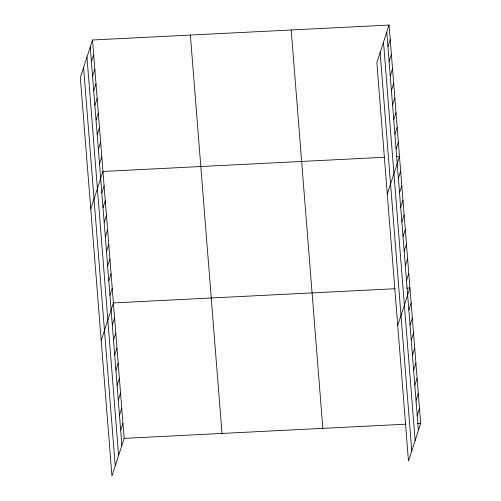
<?xml version="1.0" encoding="UTF-8"?>
<svg xmlns="http://www.w3.org/2000/svg" width="501" height="501" viewBox="0 0 501 501"><rect width="100%" height="100%" fill="white"/><g stroke="black" fill="none" stroke-linecap="round" stroke-linejoin="round"><path stroke-width="0.75" d="M92.516 39.992L80.31 77.574L111.942 475.95L124.154 438.369L92.516 39.992L389.058 25.05L420.69 423.426L408.484 461.008L376.846 62.631L389.058 25.05M91.401 61.617L93.681 54.603M92.56 76.227L94.839 69.207M93.718 90.831L95.998 83.817M94.877 105.442L97.156 98.421M96.042 120.046L98.321 113.032M97.2 134.65L99.48 127.636M98.359 149.26L100.638 142.24M99.517 163.865L101.797 156.851M90.75 209.036L102.962 171.455L384.743 157.258M101.841 193.079L104.12 186.065M102.999 207.69L105.279 200.669M104.158 222.294L106.437 215.28M105.316 236.904L107.596 229.884M106.481 251.508L108.761 244.494M107.64 266.119L109.919 259.098M108.798 280.723L111.078 273.709M109.957 295.333L112.237 288.313M101.189 340.505L113.401 302.923L395.183 288.72M112.312 324.986L114.591 317.972M113.508 340.035L115.787 333.021M114.704 355.09L116.984 348.07M115.9 370.139L118.18 363.119M117.096 385.188L119.376 378.167M118.286 400.236L120.572 393.222M119.482 415.285L121.762 408.271M120.678 430.334L122.958 423.32M387.937 46.674L390.216 39.654M389.095 61.279L391.375 54.265M390.254 75.889L392.533 68.869M391.419 90.493L393.698 83.479M392.577 105.104L394.857 98.083M393.736 119.708L396.015 112.694M394.894 134.318L397.174 127.298M396.059 148.922L398.339 141.908M387.286 194.094L399.497 156.512L396.391 156.669M398.376 178.137L400.656 171.123M399.535 192.747L401.815 185.727M400.694 207.351L402.973 200.337M401.858 221.962L404.138 214.942M403.017 236.566L405.296 229.552M404.175 251.176L406.455 244.156M405.334 265.78L407.614 258.767M406.499 280.385L408.778 273.371M397.725 325.556L409.937 287.975L406.831 288.131M408.854 310.044L411.133 303.03M410.043 325.093L412.329 318.079M411.24 340.141L413.519 333.127M412.436 355.196L414.715 348.176M413.632 370.245L415.911 363.225M414.828 385.294L417.108 378.274M416.024 400.343L418.304 393.323M417.214 415.392L419.5 408.378M124.154 438.369L405.935 424.172M417.583 423.583L420.69 423.426M386.778 32.064L418.41 430.44M383.497 42.153L415.135 440.529M380.121 52.542L411.759 450.919M291.2 29.979L322.832 428.355M190.374 35.064L222.012 433.44M90.236 47.013L121.875 445.383M86.961 57.095L118.599 455.472M83.586 67.491L115.224 465.861"/></g></svg>
